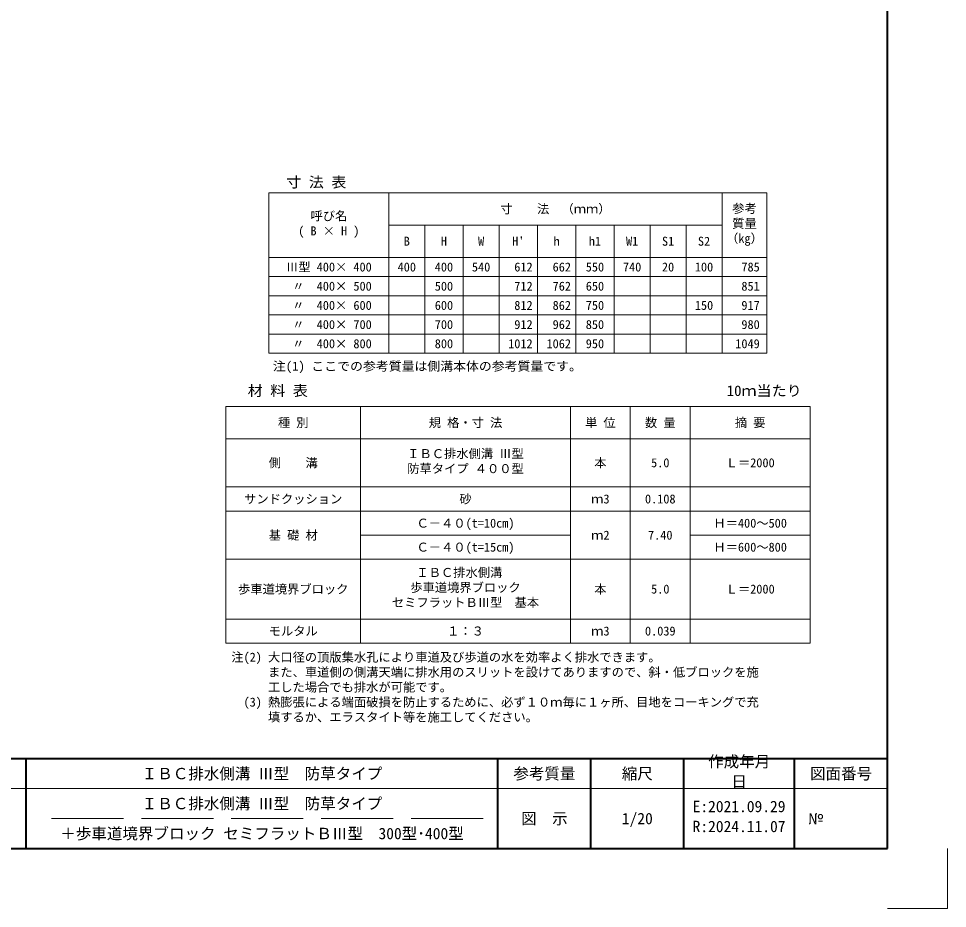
# Model space of a CAD drawing. Units: millimetres at full size; details may follow other scales. Extents: x 164402 to 209100, y 872507 to 885397.
# Drawn here: x 177276 to 180376, y 878947 to 881917 of the extents above; entities that cross this region are included whole.
import ezdxf
from ezdxf.enums import TextEntityAlignment as Align

# ---------------------------------------------------------------- set-up
doc = ezdxf.new("R2010")
doc.units = ezdxf.units.MM
doc.header["$LTSCALE"] = 40
doc.linetypes.add('DASHED', pattern=[7.5, 6, -1.5])
for name, color, linetype, lineweight in [('0_2', 7, 'Continuous', 13), ('Defpoints_3', 8, 'Continuous', 0), ('図枠', 7, 'Continuous', 5), ('寸法表', 30, 'Continuous', 13)]:
    doc.layers.add(name, color=color, linetype=linetype, lineweight=lineweight)
doc.layers.add('文字', color=7, linetype='Continuous')
doc.styles.add('ＭＳ ゴシック', font='')
doc.styles.add('ＭＳ 明朝', font='')
doc.styles.get('ＭＳ ゴシック').set_extended_font_data('MS Gothic')
doc.styles.get('ＭＳ 明朝').set_extended_font_data('MS Mincho')

msp = doc.modelspace()

# ---------------------------------------------------------------- linework, layer by layer
at = {"layer": 'Defpoints_3'}
for p, q in [((178511.91, 881056.09), (178631.91, 881056.09)), ((178759.91, 881056.09), (178879.91, 881056.09)), ((179263.91, 881056.09), (179623.91, 881056.09)), ((178511.91, 880992.09), (178631.91, 880992.09)), ((178759.91, 880992.09), (178879.91, 880992.09)), ((179263.91, 880992.09), (179503.91, 880992.09)), ((178511.91, 880928.09), (178631.91, 880928.09)), ((178759.91, 880928.09), (178879.91, 880928.09)), ((179263.91, 880928.09), (179623.91, 880928.09)), ((178511.91, 880864.09), (178631.91, 880864.09)), ((178759.91, 880864.09), (178879.91, 880864.09)), ((179263.91, 880864.09), (179623.91, 880864.09))]:
    msp.add_line(p, q, dxfattribs=at)
at = {"layer": 'Defpoints_3', "color": 7, "lineweight": 13}
for p in [(180376.24, 879147.22), (180176.24, 878947.22)]:
    msp.add_line(p, (180376.24, 878947.22), dxfattribs=at)
at = {"layer": '図枠', "lineweight": 40}
for p, q in [((180176.24, 879147.22), (180176.24, 884687.22)), ((172376.24, 879447.22), (180176.24, 879447.22)), ((177301.24, 879147.22), (177301.24, 879447.22)), ((178876.24, 879147.22), (178876.24, 879447.22)), ((179186.24, 879147.22), (179186.24, 879447.22)), ((179496.24, 879147.22), (179496.24, 879447.22)), ((179866.24, 879147.22), (179866.24, 879447.22)), ((172376.24, 879147.22), (180176.24, 879147.22))]:
    msp.add_line(p, q, dxfattribs=at)
at = {"layer": '図枠', "lineweight": 13}
msp.add_line((180176.24, 879347.22), (176901.24, 879347.22), dxfattribs=at)
at = {"layer": '図枠', "linetype": 'DASHED', "lineweight": 9}
msp.add_line((178826.24, 879247.22), (177351.24, 879247.22), dxfattribs=at)
at = {"layer": '寸法表'}
for p, q in [((178111.91, 881336.09), (179773.91, 881336.09)), ((178111.91, 881336.09), (178111.91, 880800.09)), ((178511.91, 881336.09), (178511.91, 880800.09)), ((179623.91, 881336.09), (179623.91, 880800.09)), ((179773.91, 881336.09), (179773.91, 880800.09)), ((178511.91, 881228.09), (179623.91, 881228.09)), ((178631.91, 881228.09), (178631.91, 880800.09)), ((178759.91, 881228.09), (178759.91, 880800.09)), ((178879.91, 881228.09), (178879.91, 880800.09)), ((179007.91, 881228.09), (179007.91, 880800.09)), ((179135.91, 881228.09), (179135.91, 880800.09)), ((179263.91, 881228.09), (179263.91, 880800.09)), ((179383.91, 881228.09), (179383.91, 880800.09)), ((179503.91, 881228.09), (179503.91, 880800.09)), ((178111.91, 881120.09), (179773.91, 881120.09)), ((178111.91, 881056.09), (178511.91, 881056.09)), ((178631.91, 881056.09), (178759.91, 881056.09)), ((178879.91, 881056.09), (179263.91, 881056.09)), ((179623.91, 881056.09), (179773.91, 881056.09)), ((178111.91, 880992.09), (178511.91, 880992.09)), ((178631.91, 880992.09), (178759.91, 880992.09)), ((178879.91, 880992.09), (179263.91, 880992.09)), ((179503.91, 880992.09), (179773.91, 880992.09)), ((178111.91, 880928.09), (178511.91, 880928.09)), ((178631.91, 880928.09), (178759.91, 880928.09)), ((178879.91, 880928.09), (179263.91, 880928.09)), ((179623.91, 880928.09), (179773.91, 880928.09)), ((178111.91, 880864.09), (178511.91, 880864.09)), ((178631.91, 880864.09), (178759.91, 880864.09)), ((178879.91, 880864.09), (179263.91, 880864.09)), ((179623.91, 880864.09), (179773.91, 880864.09)), ((178111.91, 880800.09), (179773.91, 880800.09)), ((177967.91, 880622.7), (179917.91, 880622.7)), ((177967.91, 880622.7), (177967.91, 879833.1)), ((178417.91, 880622.7), (178417.91, 879833.1)), ((179117.91, 880622.7), (179117.91, 879833.1)), ((179317.91, 880622.7), (179317.91, 879833.1)), ((179517.91, 880622.7), (179517.91, 879833.1)), ((179917.91, 880622.7), (179917.91, 879833.1)), ((177967.91, 880514.7), (179917.91, 880514.7)), ((177967.91, 880354.7), (179917.91, 880354.7)), ((177967.91, 880273.1), (179917.91, 880273.1)), ((178417.91, 880193.1), (179117.91, 880193.1)), ((179517.91, 880193.1), (179917.91, 880193.1)), ((177967.91, 880113.1), (179917.91, 880113.1)), ((177967.91, 879913.1), (179917.91, 879913.1)), ((177967.91, 879833.1), (179917.91, 879833.1))]:
    msp.add_line(p, q, dxfattribs=at)

# ---------------------------------------------------------------- texts
at = {"layer": '0_2', "style": 'ＭＳ 明朝'}
for s, p in [('注(2) 大口径の頂版集水孔により車道及び歩道の水を効率よく排水できます。', (177986.14, 879800.95)), ('\u3000\u3000\u3000また、車道側の側溝天端に排水用のスリットを設けてありますので、斜・低ブロックを施 ', (177986.14, 879750.95)), ('      工した場合でも排水が可能です。', (177986.14, 879700.95)), ('\u3000(3) 熱膨張による端面破損を防止するために、必ず１０ｍ毎に１ヶ所、目地をコーキングで充', (177986.14, 879650.95)), ('      填するか、エラスタイト等を施工してください。', (177986.14, 879600.95))]:
    msp.add_text(s, height=30.02, dxfattribs=at).set_placement(p, align=Align.TOP_LEFT)
at = {"layer": '図枠', "style": 'ＭＳ ゴシック'}
for s, p in [('作成年月', (179577.64, 879456.45)), ('日', (179655.34, 879389.79)), ('E:2021.09.29', (179525.84, 879306.45)), ('R:2024.11.07', (179525.84, 879239.79))]:
    msp.add_text(s, height=37.98, dxfattribs=at).set_placement(p, align=Align.TOP_LEFT)
for s, p in [('ＩＢＣ排水側溝 Ⅲ型\u3000防草タイプ', (178088.74, 879397.22)), ('参考質量', (179031.24, 879397.22)), ('縮尺', (179341.24, 879397.22)), ('図面番号', (180021.24, 879397.22)), ('ＩＢＣ排水側溝 Ⅲ型\u3000防草タイプ', (178088.74, 879297.22)), ('図\u3000示', (179031.24, 879247.22)), ('1/20', (179341.24, 879247.22)), ('＋歩車道境界ブロック セミフラットＢⅢ型\u3000300型･400型', (178088.74, 879197.22))]:
    msp.add_text(s, height=37.98, dxfattribs=at).set_placement(p, align=Align.MIDDLE_CENTER)
msp.add_text('№', height=37.98, dxfattribs=at).set_placement((179910.6, 879247.22), align=Align.MIDDLE_LEFT)
at = {"layer": '寸法表', "style": 'ＭＳ 明朝'}
for s, p in [('寸\u3000\u3000法\u3000（ｍｍ）', (179067.91, 881282.09)), ('B', (178571.91, 881174.09)), ('H', (178695.91, 881174.09)), ('W', (178819.91, 881174.09)), ("H'", (178943.91, 881174.09)), ('h', (179071.91, 881174.09)), ('h1', (179199.91, 881174.09)), ('W1', (179323.91, 881174.09)), ('S1', (179443.91, 881174.09)), ('S2', (179563.91, 881174.09)), ('Ⅲ型 400× 400', (178311.91, 881088.09)), ('400', (178571.91, 881088.09)), ('400', (178695.91, 881088.09)), ('540', (178819.91, 881088.09)), ('550', (179199.91, 881088.09)), ('740', (179323.91, 881088.09)), ('20', (179443.91, 881088.09)), ('100', (179563.91, 881088.09)), (' 〃\u3000400× 500', (178311.91, 881024.09)), ('500', (178695.91, 881024.09)), ('650', (179199.91, 881024.09)), (' 〃\u3000400× 600', (178311.91, 880960.09)), ('600', (178695.91, 880960.09)), ('750', (179199.91, 880960.09)), ('150', (179563.91, 880960.09)), (' 〃\u3000400× 700', (178311.91, 880896.09)), ('700', (178695.91, 880896.09)), ('850', (179199.91, 880896.09)), (' 〃\u3000400× 800', (178311.91, 880832.09)), ('800', (178695.91, 880832.09)), ('950', (179199.91, 880832.09)), ('種 別', (178192.91, 880568.7)), ('規 格・寸 法', (178767.91, 880568.7)), ('単 位', (179217.91, 880568.7)), ('数 量', (179417.91, 880568.7)), ('摘 要', (179717.91, 880568.7)), ('側\u3000\u3000溝', (178192.91, 880434.7)), ('本', (179217.91, 880434.7)), ('5.0', (179417.91, 880434.7)), ('Ｌ＝2000', (179717.91, 880434.7)), ('サンドクッション', (178192.91, 880313.9)), ('砂', (178767.91, 880313.9)), ('ｍ3', (179217.91, 880313.9)), ('0.108', (179417.91, 880313.9)), ('Ｃ－４０(t=10cm)', (178767.91, 880233.1)), ('Ｈ＝400～500', (179717.91, 880233.1)), ('基 礎 材', (178192.91, 880193.1)), ('ｍ2', (179217.91, 880193.1)), ('7.40', (179417.91, 880193.1)), ('Ｃ－４０(t=15cm)', (178767.91, 880153.1)), ('Ｈ＝600～800', (179717.91, 880153.1)), ('歩車道境界ブロック', (178192.91, 880013.1)), ('本', (179217.91, 880013.1)), ('Ｌ＝2000', (179717.91, 880013.1)), ('5.0', (179417.91, 880013.1)), ('モルタル', (178192.91, 879873.1)), ('１：３', (178767.91, 879873.1)), ('ｍ3', (179217.91, 879873.1)), ('0.039', (179417.91, 879873.1))]:
    msp.add_text(s, height=30.02, dxfattribs=at).set_placement(p, align=Align.MIDDLE_CENTER)
for s, p in [('参考', (179657.96, 881298.57)), ('呼び名', (178250.49, 881273.57)), ('質量', (179657.96, 881248.57)), ('( B × H )', (178209.54, 881223.57)), ('（kg）', (179637.49, 881198.57)), ('ＩＢＣ排水側溝 Ⅲ型', (178573.4, 880480.17)), ('防草タイプ ４００型', (178573.4, 880430.17)), ('ＩＢＣ排水側溝\u3000', (178604.11, 880083.57)), ('歩車道境界ブロック', (178583.64, 880033.57)), ('セミフラットＢⅢ型\u3000基本', (178522.21, 879983.57))]:
    msp.add_text(s, height=30.02, dxfattribs=at).set_placement(p, align=Align.TOP_LEFT)
for s, p in [('612', (178991.91, 881088.09)), ('662', (179119.91, 881088.09)), ('785', (179749.91, 881088.09)), ('712', (178991.91, 881024.09)), ('762', (179119.91, 881024.09)), ('851', (179749.91, 881024.09)), ('812', (178991.91, 880960.09)), ('862', (179119.91, 880960.09)), ('917', (179749.91, 880960.09)), ('912', (178991.91, 880896.09)), ('962', (179119.91, 880896.09)), ('980', (179749.91, 880896.09)), ('1012', (178991.91, 880832.09)), ('1062', (179119.91, 880832.09)), ('1049', (179749.91, 880832.09))]:
    msp.add_text(s, height=30.02, dxfattribs=at).set_placement(p, align=Align.MIDDLE_RIGHT)
at = {"layer": '文字', "style": 'ＭＳ 明朝', "width": 1.05}
msp.add_text('寸 法 表', height=35.03, dxfattribs=at).set_placement((178269.91, 881371.09), align=Align.MIDDLE_CENTER)
for s, height, p in [('注(1) ここでの参考質量は側溝本体の参考質量です。', 30.02, (178124.77, 880733.01)), ('10ｍ当たり', 35.03, (179639.14, 880647.06))]:
    msp.add_text(s, height=height, dxfattribs=at).set_placement(p, align=Align.BOTTOM_LEFT)
msp.add_text('材 料 表', height=35.03, dxfattribs=at).set_placement((178141.31, 880647.06), align=Align.BOTTOM_CENTER)

doc.saveas('drawing.dxf')
